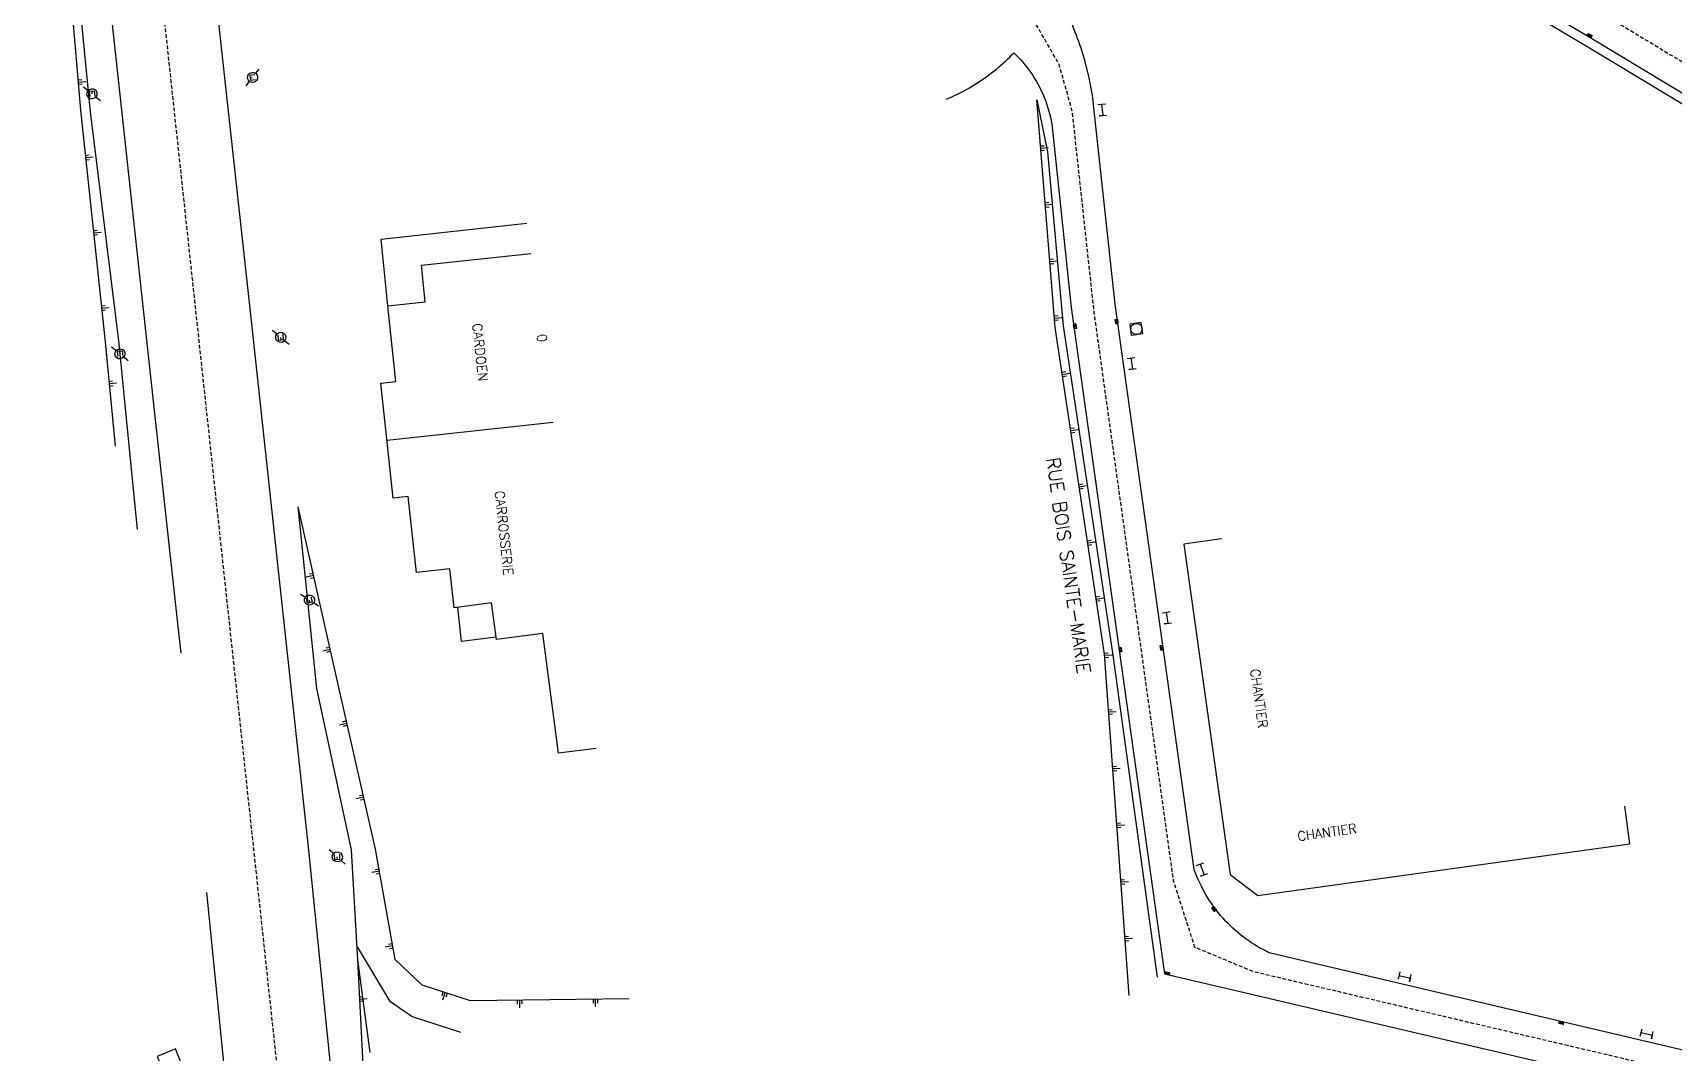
# Model space of a CAD drawing. Header units: millimetres. Extents: x 169000 to 170001, y 126000 to 127001.
# Drawn here: x 169615.3 to 169831.9, y 126218.7 to 126353.4 of the extents above; entities that cross this region are included whole.
import ezdxf
from ezdxf.enums import TextEntityAlignment as Align

# ---------------------------------------------------------------- set-up
doc = ezdxf.new("R2010")
doc.units = ezdxf.units.MM
doc.linetypes.add('DASHED', pattern=[0.75, 0.5, -0.25])
doc.layers.get('0').update_dxf_attribs({"linetype": 'CONTINUOUS'})
for name, color, linetype in [('W0001', 6, 'DASHED'), ('W0008', 7, 'CONTINUOUS'), ('W0100', 7, 'CONTINUOUS'), ('W0211', 2, 'CONTINUOUS'), ('W0334', 7, 'CONTINUOUS'), ('W0400', 7, 'CONTINUOUS'), ('W0420', 7, 'CONTINUOUS'), ('W0471', 7, 'CONTINUOUS'), ('W0984', 7, 'CONTINUOUS'), ('W0989', 7, 'CONTINUOUS'), ('W0991', 7, 'CONTINUOUS'), ('W1102', 7, 'CONTINUOUS'), ('W1474', 7, 'CONTINUOUS')]:
    doc.layers.add(name, color=color, linetype=linetype)
doc.styles.get("Standard").update_dxf_attribs({"font": 'romans.shx', "width": 0.85})

# ---------------------------------------------------------------- blocks, each defined once
blk = doc.blocks.new('T471')
for p, q in [((-0.333334, 0.333334), (-0.333334, -0.333334)), ((-0.333334, 0.333334), (0.333334, 0.333334)), ((-0.333334, 0), (0, 0)), ((0.500001, 0.500001), (1.000002, 1.000002)), ((-0.500001, -0.500001), (-1.000002, -1.000002)), ((-0.333334, -0.333334), (0.333334, -0.333334))]:
    blk.add_line(p, q)
blk.add_ellipse((0, 0), major_axis=(0.471405, 0.471405), ratio=1, start_param=5.4977871438, end_param=11.780972451)
blk = doc.blocks.new('t211o')
at = {"color": 0, "linetype": 'Continuous'}
for p, q in [((-0.29, 0.5), (-0.29, 0)), ((0, 1), (0, 0)), ((0.29, 0.5), (0.29, 0))]:
    blk.add_line(p, q, dxfattribs=at)
blk = doc.blocks.new('T400')
for p, q in [((-0.15, 0.3), (0.15, 0.3)), ((-0.15, -0.25), (-0.15, 0.3)), ((-0.15, 0.15), (0.15, 0.15)), ((-0.15, 0), (0.15, 0)), ((0.15, 0.3), (0.15, -0.25)), ((-0.15, -0.15), (0.15, -0.15)), ((-0.15, -0.25), (-0.15, -0.3)), ((-0.15, -0.3), (0.15, -0.3)), ((0.15, -0.3), (0.15, -0.25))]:
    blk.add_line(p, q)
blk = doc.blocks.new('T420')
for p, q in [((0.75, 0.75), (-0.75, 0.75)), ((-0.75, 0.75), (-0.75, -0.75)), ((0.75, 0.75), (0.75, -0.75)), ((0.75, -0.75), (-0.75, -0.75))]:
    blk.add_line(p, q)
blk.add_ellipse((0, 0), major_axis=(-0.53, 0.53), ratio=1, start_param=3.926991, end_param=10.210176)
blk = doc.blocks.new('T1474')
at = {"color": 0, "linetype": 'Continuous', "flags": 128}
for points in [[(-0.75, -0.5), (-0.75, 0.5)], [(-0.75, 0), (0.75, 0)], [(0.75, 0), (0.75, -0.5), (0.75, 0.5)]]:
    blk.add_lwpolyline(points, dxfattribs=at)

msp = doc.modelspace()

# ---------------------------------------------------------------- linework, layer by layer
at = {"layer": 'W0001'}
msp.add_lwpolyline([(170000, 126249.1), (169995.19, 126251.99), (169995.19, 126251.99), (169953.22, 126277.14), (169927.75, 126292.54), (169909.05, 126303.81), (169866.62, 126329.31), (169845.89, 126341.76), (169823.17, 126355.44), (169805.91, 126365.73), (169780.42, 126381.02), (169735.39, 126408.24), (169695.25, 126432.28), (169647.26, 126461.09)], dxfattribs=at)
at = {"layer": 'W0001', "flags": 128}
for points in [[(169623.49, 126440.45), (169648.48, 126208.14)], [(169971.96, 126265.91), (169966.19, 126249.47), (169949.95, 126211.17), (169943.89, 126201.94), (169938.44, 126193.8), (169924.56, 126194.6), (169776.47, 126229.41), (169768.7, 126232.64), (169765.89, 126241.37), (169756.22, 126310.6), (169755.41, 126316.41), (169753.16, 126337.06), (169752.51, 126343.03), (169750.77, 126349.2), (169747.71, 126354.54), (169741.44, 126363.28)]]:
    msp.add_lwpolyline(points, dxfattribs=at)
at = {"layer": 'W0008'}
for points in [[(169651.25, 126454.64), (169693.46, 126429.3), (169733.6, 126405.27), (169778.62, 126378.04), (169804.13, 126362.75), (169821.38, 126352.46), (169844.1, 126338.78), (169864.83, 126326.33), (169907.26, 126300.83), (169925.95, 126289.56), (169951.43, 126274.16), (169993.17, 126249.15), (169993.17, 126249.15), (170000, 126245.04)], [(169615.33, 126454.04), (169619.07, 126416.15), (169623.29, 126377.5), (169627.09, 126342.76), (169630.6, 126310.39), (169634.47, 126275.01), (169634.86, 126271.46)], [(169647.83, 126281.62), (169644.17, 126315.37), (169639.15, 126361.11), (169631.41, 126432.51), (169630.54, 126441.21)], [(169655.46, 126208.93), (169651.76, 126245.48), (169647.83, 126281.62)], [(169638.26, 126239.9), (169641.49, 126207.36)]]:
    msp.add_lwpolyline(points, dxfattribs=at)
at = {"layer": 'W0008', "flags": 128}
for points in [[(169922.64, 126198), (169830.27, 126219.72), (169778.51, 126231.94, -0.093294), (169772.75, 126236.12, -0.104635), (169768.6, 126242.92), (169758.18, 126317.55), (169755.23, 126344.7, 0.045703), (169753.52, 126351.78, 0.044045), (169750.61, 126358.37, -0.001096), (169750.61, 126358.38, -0.177666), (169751.85, 126359.94, 0.060915), (169753.01, 126360.85), (169754.08, 126361.39, 0.035929), (169757.41, 126363.41, 0.013912), (169758.61, 126364.32), (169761.7, 126366.93, 0.012162), (169763.08, 126368.24, 0.010942), (169764.26, 126369.47), (169767.46, 126372.99, -0.12899), (169772.96, 126376.16, -0.162864), (169780.89, 126375.71)], [(169735.91, 126344.62, 0.043505), (169739.93, 126346.72, 0.060699), (169744.8, 126350.74, -0.051671), (169747.04, 126348.12, -0.108248), (169749.8, 126341.35), (169752.37, 126317.13), (169764.66, 126229.16), (169774.26, 126226.92), (169942.97, 126187.33), (169969.09, 126248.95, -0.130499), (169973.06, 126253.39, -0.213018), (169982.4, 126254.91)]]:
    msp.add_lwpolyline(points, format="xyb", dxfattribs=at)
at = {"layer": 'W0100'}
msp.add_lwpolyline([(169689.66, 126258.91), (169684.7, 126258.26), (169682.62, 126274.07), (169676.52, 126273.27), (169675.88, 126278.12), (169670.92, 126277.47), (169670.36, 126282.63), (169665.95, 126282.15), (169664.86, 126292.17), (169662.9, 126291.96), (169661.25, 126307.11), (169663.25, 126307.33), (169662.17, 126317.31), (169667.12, 126317.85), (169666.6, 126322.7), (169681.05, 126324.24)], dxfattribs=at)
at = {"layer": 'W0100', "flags": 128}
msp.add_lwpolyline([(169772.2, 126286.56), (169767.25, 126285.86), (169773.33, 126242.26), (169776.98, 126239.49), (169826.1, 126246.32), (169825.42, 126251.28)], dxfattribs=at)
at = {"layer": 'W0211'}
for points in [[(169620.45, 126357.07), (169621.61, 126343.17), (169624.87, 126312.6), (169626.18, 126298.79)], [(169621.54, 126356.87), (169622.91, 126342.95), (169626.62, 126312.71), (169629.11, 126287.79)], [(169694.02, 126225.84), (169673.1, 126225.59), (169666.71, 126227.65), (169663.15, 126231.03), (169660.56, 126245.62), (169655.69, 126266.97), (169650.36, 126290.79)], [(169659.84, 126218.75), (169658.21, 126231), (169657.4, 126245.54), (169652.79, 126266.83), (169650.36, 126290.79)], [(169658.11, 126232.71), (169662.42, 126225.58), (169665.38, 126223.51), (169671.77, 126221.45)], [(169659.32, 126209.36), (169658.21, 126231)]]:
    msp.add_lwpolyline(points, dxfattribs=at)
at = {"layer": 'W0211', "flags": 128}
msp.add_lwpolyline([(169760.01, 126226.28), (169756.75, 126271.35), (169750.25, 126314.49), (169747.81, 126344.51), (169749.24, 126337.67), (169751.31, 126314.67), (169757.81, 126271.51), (169763.73, 126228.73)], dxfattribs=at)
at = {"layer": 'W0334', "flags": 128}
msp.add_lwpolyline([(169779.19, 126376.25), (169803.49, 126361.68), (169820.75, 126351.39), (169843.46, 126337.72), (169864.19, 126325.27), (169906.62, 126299.77), (169925.31, 126288.5), (169950.79, 126273.1), (169961.74, 126266.54)], dxfattribs=at)
at = {"layer": 'W0334'}
for points in [[(169662.17, 126317.31), (169661.29, 126326.14), (169680.53, 126328.23)], [(169676.48, 126273.61), (169671.89, 126273), (169671.4, 126277.53)]]:
    msp.add_lwpolyline(points, dxfattribs=at)
msp.add_lwpolyline([(169632.73, 126215.85), (169635.14, 126216.85), (169634.14, 126219.26), (169631.73, 126218.26)], close=True, dxfattribs=at)
at = {"layer": 'W1102'}
msp.add_line((169683.99, 126301.92), (169662.08, 126299.54), dxfattribs=at)

# ---------------------------------------------------------------- block references
at = {"layer": 'W0211'}
for p, rotation in [((169621.31, 126346.82), 274.747819173395), ((169622.28, 126336.86), 276.0885232115), ((169748.33, 126338.1), 274.6538456959262), ((169748.94, 126330.62), 274.6538456963128), ((169623.34, 126326.92), 276.0885232115), ((169749.55, 126323.14), 274.6538456957019), ((169624.4, 126316.98), 276.0885232115), ((169750.15, 126315.67), 274.6538456958174), ((169625.39, 126307.03), 275.365978123543), ((169751.19, 126308.24), 278.5722568239297), ((169752.31, 126300.83), 278.5722568239781), ((169753.43, 126293.41), 278.5722568242576), ((169754.55, 126286), 278.5722568240751), ((169652.38, 126281.77), 102.614742099433), ((169755.66, 126278.58), 278.5722568241238), ((169654.56, 126272.01), 102.614742099433), ((169756.77, 126271.16), 274.1287449861362), ((169757.31, 126263.68), 274.1287449860773), ((169656.76, 126262.26), 102.832806563447), ((169757.85, 126256.2), 274.1287449859884), ((169658.99, 126252.51), 102.832806563447), ((169758.39, 126248.72), 274.1287449859803), ((169661.07, 126242.73), 100.086581117304), ((169758.93, 126241.24), 274.1287449859356), ((169759.47, 126233.76), 274.1287449859371), ((169662.82, 126232.88), 100.086581117304), ((169669.76, 126226.67), 162.179486342457), ((169658.47, 126225.77), 274.938022388128), ((169679.59, 126225.67), 180.66567483346), ((169689.59, 126225.78), 180.66567483346)]:
    msp.add_blockref('t211o', p, dxfattribs=dict(at, rotation=rotation))
at = {"layer": 'W0400'}
for p, rotation in [((169820.81, 126353.01), 59.18887874379298), ((169758.35, 126315.26), 7.948530259142067), ((169752.87, 126314.62), 188.5656832141997), ((169758.87, 126271.92), 188.5656832141997), ((169764.32, 126272.21), 7.948530259142067), ((169771.21, 126237.73), 36.73874759460605), ((169765.03, 126229.23), 256.866856368123), ((169817.07, 126222.68), 76.72902565670599)]:
    msp.add_blockref('T400', p, dxfattribs=dict(at, rotation=rotation))
at = {"layer": 'W0420', "rotation": 277.948530259142}
msp.add_blockref('T420', (169760.98, 126314.27), dxfattribs=at)
at = {"layer": 'W0471'}
for p, rotation in [((169644.33, 126347.48), 6.583287296794358), ((169623.13, 126345.32), 276.620924802652), ((169648.05, 126313.17), 95.69073596683887), ((169626.82, 126310.99), 276.195582643337), ((169651.83, 126278.49), 102.832806563447), ((169655.51, 126244.59), 93.15863575959929)]:
    msp.add_blockref('T471', p, dxfattribs=dict(at, rotation=rotation))
at = {"layer": 'W1474'}
for p, rotation in [((169756.46, 126343.21), 276.2183214836514), ((169760.36, 126309.72), 277.948530259142), ((169765.02, 126276.15), 277.948530259142), ((169769.65, 126242.92), 290.5125468176894), ((169796.4, 126228.76), 346.729025656706), ((169828.32, 126221.22), 346.729025656706)]:
    msp.add_blockref('T1474', p, dxfattribs=dict(at, rotation=rotation))

# ---------------------------------------------------------------- texts
at = {"layer": 'W0984'}
for s, rotation, p in [('CARDOEN', 276.2025, (169674.37, 126311.19)), ('CARROSSERIE', 276.2025, (169677.52, 126287.33)), ('CHANTIER', 277.9406, (169777.16, 126265.51)), ('CHANTIER', 7.9229, (169786.13, 126247.83))]:
    msp.add_text(s, height=1.25, rotation=rotation, dxfattribs=at).set_placement(p, align=Align.MIDDLE)
at = {"layer": 'W0989'}
msp.add_text('RUE BOIS SAINTE-MARIE', height=1.75, rotation=278.2261, dxfattribs=at).set_placement((169752, 126283.06), align=Align.MIDDLE)
at = {"layer": 'W0991'}
msp.add_text('0', height=1.25, rotation=277.5051, dxfattribs=at).set_placement((169682.52, 126313.08), align=Align.MIDDLE)

doc.saveas('drawing.dxf')
